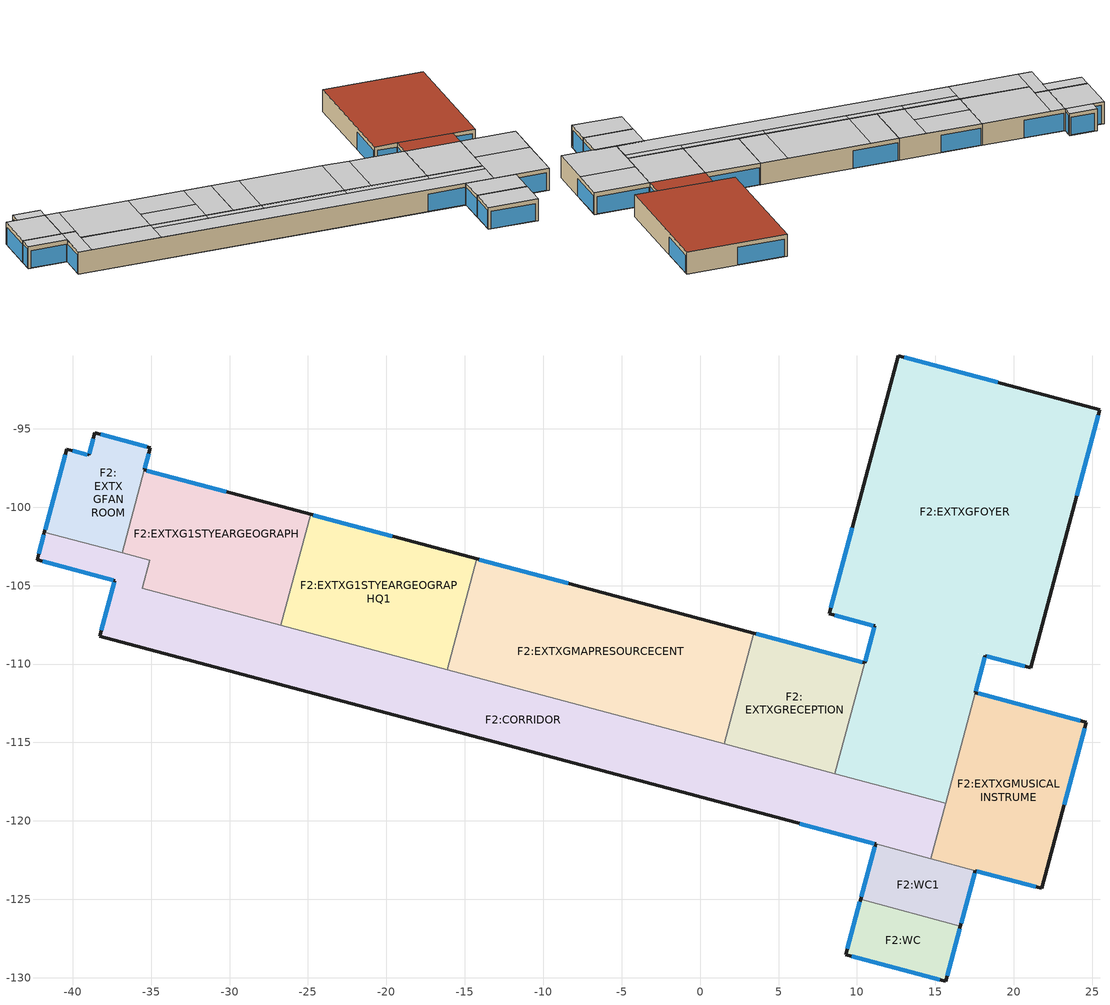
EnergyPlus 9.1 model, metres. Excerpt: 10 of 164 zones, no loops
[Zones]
F2:EXTXGFANROOM
 floor ground (Project ground floor): -40.39,-101.97 -41.8,-101.59 -40.38,-96.29 -38.97,-96.67 z0; -36.86,-102.92 -40.39,-101.97 -38.59,-95.26 -35.06,-96.2 z0
 wall outside (Project wall): -35.44,-97.62 -35.06,-96.2 -38.59,-95.26 -38.97,-96.67 -40.38,-96.29 -41.8,-101.59 z0:3
 wall to F2:EXTXG1STYEARGEOGRAPH (Project partition_Rev): -36.86,-102.92 -35.44,-97.62 z0:3
 wall to F2:CORRIDOR (Project partition_Rev): -41.8,-101.59 -36.86,-102.92 z0:3
 window (1006): -35.41,-97.52 -35.16,-96.58 / -38.69,-95.63 -38.94,-96.58 / -39.06,-96.65 -40.01,-96.39 z0.04:2.61; -35.27,-96.15 -38.21,-95.36 z0.04:2.44; -40.49,-96.67 -41.76,-101.43 z0.04:2.41
 ceiling to F3:EXTXGFANROOM1 (Project internal floor_Reversed): -38.97,-96.67 -35.44,-97.62 -35.06,-96.2 -38.59,-95.26 z3; -41.8,-101.59 -36.86,-102.92 -35.44,-97.62 -40.38,-96.29 z3
F2:EXTXG1STYEARGEOGRAPH
 floor ground (Project ground floor): -26.73,-107.52 -35.56,-105.16 -35.09,-103.39 -26.26,-105.76 z0; -26.26,-105.76 -36.86,-102.92 -35.44,-97.62 -24.84,-100.46 z0
 wall outside (Project wall): -24.84,-100.46 -35.44,-97.62 z0:3
 wall to F2:CORRIDOR (Project partition): -36.86,-102.92 -35.09,-103.39 -35.56,-105.16 -26.73,-107.52 z0:3
 wall to F2:EXTXG1STYEARGEOGRAPHQ1 (Project partition): -26.73,-107.52 -24.84,-100.46 z0:3
 window x2 (1009): -30.23,-99.01 -35.27,-97.66 z0.04:2.4
 ceiling to F3:EXTXGGEOMORPHOLOGYSO (Project internal floor_Reversed): -36.86,-102.92 -35.09,-103.39 -33.67,-98.09 -35.44,-97.62 z3; -35.56,-105.16 -26.73,-107.52 -24.84,-100.46 -33.67,-98.09 z3
F2:CORRIDOR
 floor ground (Project ground floor): 14.72,-122.42 -38.28,-108.22 -37.33,-104.68 15.66,-118.88 z0; -35.56,-105.16 -42.28,-103.36 -41.8,-101.59 -35.09,-103.39 z0
 wall outside (Project wall): -41.8,-101.59 -42.28,-103.36 -37.33,-104.68 -38.28,-108.22 11.18,-121.47 z0:3
 wall to F2:EXTXGFOYER (Project partition_Rev): 15.66,-118.88 8.6,-116.99 z0:3
 wall to F2:WC1 (Project partition): 11.18,-121.47 14.72,-122.42 z0:3
 wall to F2:EXTXGMUSICALINSTRUME (Project partition): 14.72,-122.42 15.66,-118.88 z0:3
 wall to F2:EXTXGRECEPTION (Project partition): 8.6,-116.99 1.53,-115.1 z0:3
 wall to F2:EXTXGMAPRESOURCECENT (Project partition): 1.53,-115.1 -16.13,-110.36 z0:3
 wall to F2:EXTXG1STYEARGEOGRAPHQ1 (Project partition): -16.13,-110.36 -26.73,-107.52 z0:3
 window (1002): -41.85,-101.76 -42.18,-102.98 z0.04:2.55; -41.9,-103.46 -37.42,-104.66 z0.04:2.41; -37.35,-104.78 -38.18,-107.85 z0.04:2.44
 window x10 (1002): 6.35,-120.17 11.09,-121.44 z0.04:2.41
 ceiling to F3:EXTXGFANROOM1 (Project internal floor_Reversed): -41.82,-101.64 -36.87,-102.97 -36.86,-102.92 -41.8,-101.59 z3
 ceiling to F3:EXTXGGEOMORPHOLOGYSO (Project internal floor_Reversed): -36.87,-102.97 -35.1,-103.44 -35.09,-103.39 -36.86,-102.92 z3; -42.28,-103.36 -37.33,-104.68 -36.87,-102.97 -41.82,-101.64 z3; -36.51,-108.69 -27.68,-111.06 -26.73,-107.52 -35.56,-105.16 z3; -38.28,-108.22 -36.51,-108.69 -35.1,-103.44 -36.87,-102.97 z3
 ceiling to F3:CORRIDOR (Project internal floor_Reversed): 8.35,-117.9 15.42,-119.79 15.66,-118.88 8.6,-116.99 z3; -27.68,-111.06 14.72,-122.42 15.42,-119.79 -26.97,-108.43 z3
 ceiling to F3:EXTXGINSTRUMENTROOM (Project internal floor_Reversed): -26.97,-108.43 -19.91,-110.32 -19.67,-109.42 -26.73,-107.52 z3
 ceiling to F3:EXTXGTECHNICIANROOM (Project internal floor_Reversed): -19.91,-110.32 -12.84,-112.22 -12.6,-111.31 -19.67,-109.42 z3
 ceiling to F3:EXTXGGISLAB (Project internal floor_Reversed): -12.84,-112.22 -2.24,-115.06 -2,-114.15 -12.6,-111.31 z3
 ceiling to F3:EXTXGSTASTICSLABSEMI (Project internal floor_Reversed): -2.24,-115.06 8.35,-117.9 8.6,-116.99 -2,-114.15 z3
F2:EXTXG1STYEARGEOGRAPHQ1
 floor ground (Project ground floor): -16.13,-110.36 -26.73,-107.52 -24.84,-100.46 -14.24,-103.3 z0
 wall outside (Project wall): -14.24,-103.3 -24.84,-100.46 z0:3
 wall to F2:EXTXGMAPRESOURCECENT (Project partition): -16.13,-110.36 -14.24,-103.3 z0:3
 window x2 (1009): -19.63,-101.85 -24.67,-100.5 z0.04:2.4
 ceiling to F3:EXTXGOCEANGRAPHYLAB (Project internal floor_Reversed): -25.91,-104.44 -18.84,-106.34 -17.77,-102.35 -24.84,-100.46 z3
 ceiling to F3:EXTXGINSTRUMENTROOM (Project internal floor_Reversed): -26.73,-107.52 -19.67,-109.42 -18.84,-106.34 -25.91,-104.44 z3
 ceiling to F3:EXTXGTECHNICIANROOM (Project internal floor_Reversed): -19.67,-109.42 -16.13,-110.36 -14.24,-103.3 -17.77,-102.35 z3
F2:EXTXGFOYER
 floor ground (Project ground floor): 15.66,-118.88 8.6,-116.99 11.12,-107.57 18.19,-109.46 z0; 21.09,-110.24 8.22,-106.79 12.64,-90.33 25.5,-93.78 z0
 wall outside (Project wall): 17.56,-111.82 18.19,-109.46 21.09,-110.24 25.5,-93.78 12.64,-90.33 8.22,-106.79 11.12,-107.57 10.49,-109.92 z0:3
 wall to F2:EXTXGRECEPTION (Project partition): 10.49,-109.92 8.6,-116.99 z0:3
 wall to F2:EXTXGMUSICALINSTRUME (Project partition): 15.66,-118.88 17.56,-111.82 z0:3
 window x3 (1010): 24.02,-99.27 25.4,-94.15 / 9.7,-101.3 8.33,-106.42 z0.04:2.4
 window x2 (1010): 18.98,-92.03 13.01,-90.43 z0.04:2.4
 window (1010): 8.6,-106.89 11.03,-107.54 / 18.28,-109.49 20.71,-110.14 z0.04:2.46; 11.1,-107.66 10.52,-109.83 / 17.58,-111.72 18.16,-109.56 z0.04:2.47
 ceiling to F3:CORRIDOR (Project internal floor_Reversed): 8.6,-116.99 15.66,-118.88 17.56,-111.82 10.49,-109.92 z3
 roof outside (Project flat roof): 10.49,-109.92 17.56,-111.82 18.19,-109.46 11.12,-107.57 z3; 8.22,-106.79 21.09,-110.24 25.5,-93.78 12.64,-90.33 z3
F2:EXTXGRECEPTION
 floor ground (Project ground floor): 8.6,-116.99 1.53,-115.1 3.43,-108.03 10.49,-109.92 z0
 wall outside (Project wall): 10.49,-109.92 3.43,-108.03 z0:3
 wall to F2:EXTXGMAPRESOURCECENT (Project partition_Rev): 3.43,-108.03 1.53,-115.1 z0:3
 window (1010): 10.32,-109.88 3.59,-108.08 z0.04:2.39
 ceiling to F3:EXTXGSTASTICSLABSEMI (Project internal floor_Reversed): 1.53,-115.1 8.6,-116.99 10.49,-109.92 3.43,-108.03 z3
F2:EXTXGMUSICALINSTRUME
 floor ground (Project ground floor): 21.78,-124.31 14.72,-122.42 17.56,-111.82 24.62,-113.71 z0
 wall outside (Project wall): 17.54,-123.17 21.78,-124.31 24.62,-113.71 17.56,-111.82 z0:3
 wall to F2:WC1 (Project partition): 14.72,-122.42 17.54,-123.17 z0:3
 window (1005): 24.25,-113.61 17.72,-111.86 z0.04:2.4; 17.64,-123.2 21.41,-124.21 z0.04:2.42
 window x2 (1005): 23.22,-118.96 24.52,-114.09 z0.04:2.41
 ceiling to F3:CORRIDOR (Project internal floor_Reversed): 14.72,-122.42 21.78,-124.31 23.4,-118.27 16.33,-116.38 z3
 ceiling to F3:EXTXGSEMINARROOM1 (Project internal floor_Reversed): 16.33,-116.38 23.4,-118.27 24.62,-113.71 17.56,-111.82 z3
F2:WC1
 floor ground (Project ground floor): 16.6,-126.71 10.24,-125 11.18,-121.47 17.54,-123.17 z0
 wall outside (Project wall): 11.18,-121.47 10.24,-125 / 16.6,-126.71 17.54,-123.17 z0:3
 wall to F2:WC (Project partition): 10.24,-125 16.6,-126.71 z0:3
 window (1012): 11.14,-121.64 10.28,-124.84 / 16.64,-126.54 17.5,-123.34 z0.04:2.43
 ceiling to F3:CORRIDOR (Project internal floor_Reversed): 10.24,-125 16.6,-126.71 17.54,-123.17 11.18,-121.47 z3
F2:EXTXGMAPRESOURCECENT
 floor ground (Project ground floor): 1.53,-115.1 -16.13,-110.36 -14.24,-103.3 3.43,-108.03 z0
 wall outside (Project wall): 3.43,-108.03 -14.24,-103.3 z0:3
 window x3 (1011): -8.41,-104.86 -14.07,-103.34 z0.04:2.4
 ceiling to F3:EXTXGTECHNICIANROOM (Project internal floor_Reversed): -16.13,-110.36 -12.6,-111.31 -10.71,-104.24 -14.24,-103.3 z3
 ceiling to F3:EXTXGGISLAB (Project internal floor_Reversed): -12.6,-111.31 -2,-114.15 -0.11,-107.08 -10.71,-104.24 z3
 ceiling to F3:EXTXGSTASTICSLABSEMI (Project internal floor_Reversed): -2,-114.15 1.53,-115.1 3.43,-108.03 -0.11,-107.08 z3
F2:WC
 floor ground (Project ground floor): 15.65,-130.24 9.29,-128.54 10.24,-125 16.6,-126.71 z0
 wall outside (Project wall): 10.24,-125 9.29,-128.54 15.65,-130.24 16.6,-126.71 z0:3
 window (1012): 10.19,-125.17 9.39,-128.16 / 15.75,-129.86 16.55,-126.87 z0.04:2.44; 9.67,-128.64 15.27,-130.14 z0.04:2.4
 ceiling to F3:CORRIDOR (Project internal floor_Reversed): 9.29,-128.54 15.65,-130.24 16.6,-126.71 10.24,-125 z3
[Building]
Building: North Axis {deg}=0; Terrain=Suburbs; Loads Convergence Tolerance Value=0.04; Temperature Convergence Tolerance Value {deltaC}=0.4; Solar Distribution=FullExterior; Maximum Number of Warmup Days=25; Minimum Number of Warmup Days=6
[Site:Location]
AS2 (O1-O1:31-12)  (01-01:31-12): Latitude {deg}=1.3; Longitude {deg}=103.8; Time Zone {hr}=8; Elevation {m}=32
[SizingPeriod:DesignDay] Day of Month=15; Humidity Condition Type=WetBulb; Barometric Pressure {Pa}=100941.2; Wind Direction {deg}=0; Rain Indicator=No; Snow Indicator=No; Daylight Saving Time Indicator=No
Name | Month | Day Type | Maximum Dry-Bulb Temperature {C} | Daily Dry-Bulb Temperature Range {deltaC} | Wetbulb or DewPoint at Maximum Dry-Bulb {C} | Wind Speed {m/s} | Solar Model Indicator | Sky Clearness
Summer Design Day in AS2 (O1-O1:31-12) Jul | 7 | SummerDesignDay | 33.2 | 6.2 | 26 | 0 | ASHRAEClearSky | 0.98
Summer Design Day in AS2 (O1-O1:31-12) Aug | 8 | SummerDesignDay | 33.2 | 6.3 | 25.8 | 0 | ASHRAEClearSky | 0.98
Summer Design Day in AS2 (O1-O1:31-12) Sep | 9 | SummerDesignDay | 33.2 | 6.5 | 25.9 | 0 | ASHRAEClearSky | 0.98
Winter Design Day in AS2 (O1-O1:31-12) | 1 | WinterDesignDay | 23.8 | 0 | 23.8 | 9.2 |  | 0
[Site:GroundTemperature:BuildingSurface]
18, 18, 18, 18, 18, 18, 18, 18, 18, 18, 18, 18
[Site:GroundTemperature:FCfactorMethod]
January Ground Temperature {C}=27.55; February Ground Temperature {C}=28.03; March Ground Temperature {C}=28.32; April Ground Temperature {C}=28.42; May Ground Temperature {C}=28.26; June Ground Temperature {C}=27.88; July Ground Temperature {C}=27.4; August Ground Temperature {C}=26.92; September Ground Temperature {C}=26.59; October Ground Temperature {C}=26.51; November Ground Temperature {C}=26.68; December Ground Temperature {C}=27.05
[Site:GroundTemperature:Shallow]
14, 14, 14, 14, 14, 14, 14, 14, 14, 14, 14, 14
[Site:GroundTemperature:Deep]
14, 14, 14, 14, 14, 14, 14, 14, 14, 14, 14, 14
[Site:GroundReflectance]
0.2, 0.2, 0.2, 0.2, 0.2, 0.2, 0.2, 0.2, 0.2, 0.2, 0.2, 0.2
[Site:GroundReflectance:SnowModifier]
2, 2
[Material] Thermal Absorptance=0.9
Name | Roughness | Thickness {m} | Conductivity {W/m-K} | Density {kg/m3} | Specific Heat {J/kg-K} | Solar Absorptance | Visible Absorptance
1B Plastered Wall | Smooth | 0.225 | 0.807 | 1760 | 800 | 0.7 | 0.7
Cast Concrete (Dense)_.1 | Rough | 0.1 | 1.4 | 2100 | 840 | 0.6 | 0.6
Gypsum Plasterboard_.O25 | Rough | 0.025 | 0.25 | 900 | 1000 | 0.5 | 0.5
Asphalt 1_.O1 | Rough | 0.01 | 0.7 | 2100 | 1000 | 0.85 | 0.9
MW Glass Wool (rolls)_.1445 | Rough | 0.1445 | 0.04 | 12 | 840 | 0.6 | 0.6
Plasterboard_.O13 | Rough | 0.013 | 0.25 | 2800 | 896 | 0.5 | 0.5
Urea Formaldehyde Foam_.1327 | Rough | 0.1327 | 0.04 | 10 | 1400 | 0.6 | 0.6
Cast Concrete_.1 | Rough | 0.1 | 1.13 | 2000 | 1000 | 0.6 | 0.6
Floor/Roof Screed_.O7 | Rough | 0.07 | 0.41 | 1200 | 840 | 0.73 | 0.73
Timber Flooring_.O3 | Rough | 0.03 | 0.14 | 650 | 1200 | 0.78 | 0.78
[Material:NoMass] Roughness=Rough; Thermal Absorptance=0.9; Solar Absorptance=0.7; Visible Absorptance=0.7
Name | Thermal Resistance {m2-K/W}
9_RVAL_2; 10_RVAL_2 | 0.15
11_RVAL_3 | 0.18
[WindowMaterial:Glazing]
38: Optical Data Type=SpectralAverage; Thickness {m}=.006; Solar Transmittance at Normal Incidence=.775; Front Side Solar Reflectance at Normal Incidence=.071; Back Side Solar Reflectance at Normal Incidence=.071; Visible Transmittance at Normal Incidence=.881; Front Side Visible Reflectance at Normal Incidence=.08; Back Side Visible Reflectance at Normal Incidence=.08; Infrared Transmittance at Normal Incidence=0; Front Side Infrared Hemispherical Emissivity=.84; Back Side Infrared Hemispherical Emissivity=.84; Conductivity {W/m-K}=.9
[Construction]
Project wall: 1B Plastered Wall
Project partition: Gypsum Plasterboard_.O25, 9_RVAL_2, Gypsum Plasterboard_.O25
Project partition_Rev: Gypsum Plasterboard_.O25, 10_RVAL_2, Gypsum Plasterboard_.O25
Project flat roof: Asphalt 1_.O1, MW Glass Wool (rolls)_.1445, 11_RVAL_3, Plasterboard_.O13
Project ground floor: Urea Formaldehyde Foam_.1327, Cast Concrete_.1, Floor/Roof Screed_.O7, Timber Flooring_.O3
Project internal floor_Reversed: Cast Concrete (Dense)_.1
1002; 1005; 1006; 1009; 1010; 1011; 1012: 38
[Zone] Type=1; Multiplier=1; Zone Inside Convection Algorithm=TARP; Part of Total Floor Area=Yes
Name | Volume {m3} | Floor Area {m2}
F2:EXTXGFANROOM | 86.5659 | 28.8553
F2:EXTXG1STYEARGEOGRAPH | 215.5498 | 71.8499
F2:EXTXGFOYER | 839.6433 | 279.8811
F2:CORRIDOR | 570.7159 | 190.2386
F2:EXTXG1STYEARGEOGRAPHQ1 | 225.5842 | 75.1947
F2:EXTXGMAPRESOURCECENT | 378.0581 | 126.0194
F2:EXTXGRECEPTION | 149.3473 | 49.7824
F2:EXTXGMUSICALINSTRUME | 218.3252 | 72.7751
F2:WC1 | 63.1192 | 21.0397
F2:WC | 59.2052 | 19.7351
[ZoneInfiltration:DesignFlowRate] Schedule=On 24/7; Design Flow Rate Calculation Method=Flow/zone; Constant Term Coefficient=1; Temperature Term Coefficient=0; Velocity Term Coefficient=0; Velocity Squared Term Coefficient=0
Name | Zone or ZoneList | Design Flow Rate {m3/s}
F2:EXTXGFANROOM Infiltration | F2:EXTXGFANROOM | 0.016832
F2:EXTXG1STYEARGEOGRAPH Infiltration | F2:EXTXG1STYEARGEOGRAPH | 0.041912
F2:EXTXGFOYER Infiltration | F2:EXTXGFOYER | 0.163264
F2:CORRIDOR Infiltration | F2:CORRIDOR | 0.110973
F2:EXTXG1STYEARGEOGRAPHQ1 Infiltration | F2:EXTXG1STYEARGEOGRAPHQ1 | 0.043864
F2:EXTXGMAPRESOURCECENT Infiltration | F2:EXTXGMAPRESOURCECENT | 0.073511
F2:EXTXGRECEPTION Infiltration | F2:EXTXGRECEPTION | 0.02904
F2:EXTXGMUSICALINSTRUME Infiltration | F2:EXTXGMUSICALINSTRUME | 0.042452
F2:WC1 Infiltration | F2:WC1 | 0.012273
F2:WC Infiltration | F2:WC | 0.011512
[AvailabilityManager:Scheduled] Schedule=On 24/7
Air Loop AHU 3-1 Availability; Air Loop AHU 3-2 Availability; CHW Loop Availability; Condenser Loop Availability; Air Loop AHU 4-2 Availability; Air Loop AHU 4-1 Availability; Air Loop AHU 6 Availability; Air Loop AHU 5 Availability; Air Loop AHU 2 Availability
[SetpointManager:Scheduled] Control Variable=Temperature
Name | Schedule | Setpoint Node or NodeList
Air Loop AHU 3-1 Setpoint Manager | Off-coil set point temperature: Always 10.0 C | Air Loop AHU 3-1 Setpoint Manager Node List
Air Loop AHU 3-2 Setpoint Manager | Off-coil set point temperature: Always 12.0 C | Air Loop AHU 3-2 Setpoint Manager Node List
CHW Loop Setpoint Manager | Chilled water flow set point temperature: Always 6 C | CHW Loop Setpoint Manager Node List
Air Loop AHU 4-2 Setpoint Manager | Off-coil set point temperature: Always 10.0 C | Air Loop AHU 4-2 Setpoint Manager Node List
Air Loop AHU 4-1 Setpoint Manager | Off-coil set point temperature: Always 10.0 C | Air Loop AHU 4-1 Setpoint Manager Node List
Air Loop AHU 6 Setpoint Manager | Off-coil set point temperature: Always 10.0 C | Air Loop AHU 6 Setpoint Manager Node List
Air Loop AHU 5 Setpoint Manager | Off-coil set point temperature: Always 10.0 C | Air Loop AHU 5 Setpoint Manager Node List
Air Loop AHU 2 Setpoint Manager 1 | Off-coil set point temperature: Always 10.0 C | Air Loop AHU 2 Setpoint Manager 1 Node List
[SetpointManager:FollowOutdoorAirTemperature]
Condenser Loop Setpoint Manager: Control Variable=Temperature; Reference Temperature Type=OutdoorAirDryBulb; Offset Temperature Difference {deltaC}=1.5; Maximum Setpoint Temperature {C}=50; Minimum Setpoint Temperature {C}=10; Setpoint Node or NodeList=Condenser Loop Setpoint Manager Node List
[Schedule:Compact]
On 24/7: Through: 12/31, For: AllDays, Until: 24:00, 1
Chilled water flow set point temperature: Always 6 C: Through: 12/31, For: AllDays, Until: 24:00, 6
Off-coil set point temperature: Always 10.0 C: Through: 12/31, For: AllDays, Until: 24:00, 10
Off-coil set point temperature: Always 12.0 C: Through: 12/31, For: AllDays, Until: 24:00, 12
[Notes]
Hourly weather file: C:\ProgramData\DesignBuilder\Weather Data\SGP_SINGAPORE_IWEC.epw
